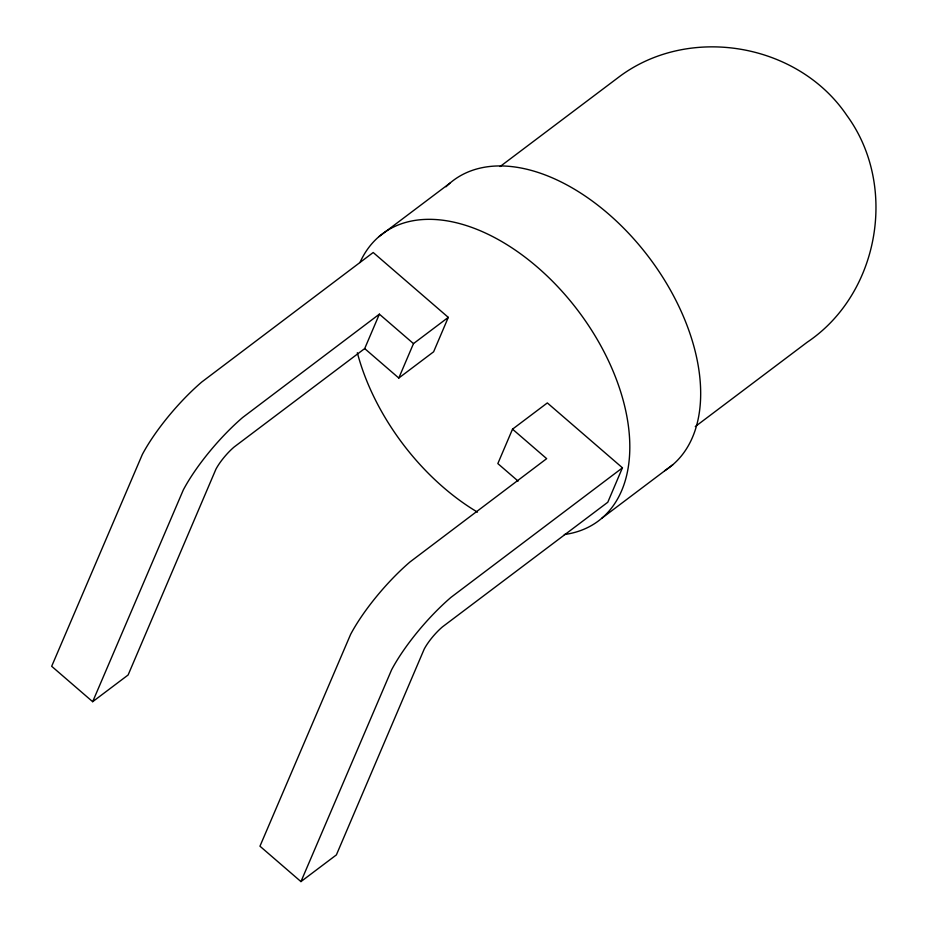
<?xml version="1.0" encoding="UTF-8"?>
<svg xmlns="http://www.w3.org/2000/svg" width="928" height="928" viewBox="0 0 928 928"><rect width="100%" height="100%" fill="white"/><g stroke="black" fill="none" stroke-linecap="round" stroke-linejoin="round"><path stroke-width="1.39" d="M398.796 378.044L433.62 351.793L448.294 317.376L373.195 252.509L201.689 382.069A81.119 21.298 -49.2 0 0 142.344 454.453L51.678 666.292L92.672 701.696L183.338 489.868A81.119 21.298 -49.2 0 1 242.684 417.472L379.378 314.163L413.482 343.615L398.796 378.044L364.692 348.58L379.378 314.163M512.523 429.165L546.662 458.652L409.967 561.974A81.119 21.298 -49.2 0 0 350.622 634.358L259.956 846.197L300.95 881.6L391.616 669.772A81.119 21.298 -49.2 0 1 450.962 597.377L622.468 467.828L547.334 402.926L512.523 429.165L497.837 463.582L518.114 481.098M300.95 881.6L336.388 854.897L424.2 649.101A24.812 6.519 -49.2 0 1 442.354 626.957L607.794 502.245L622.433 467.793M378.995 236.617L449.86 183.199M500.122 166.53L620.171 76.061C690.223 24.499 798.3 43.407 846.87 115.466C898.234 185.612 879.477 293.642 807.244 342.188L695.281 426.567M364.692 348.58L234.076 447.052A24.812 6.519 -49.2 0 0 215.922 469.197L128.11 674.992L92.672 701.696M413.482 343.615L448.294 317.376M601.97 518.114L672.835 464.696M359.96 262.543A179.638 110.049 53 0 1 578.631 311.472A179.638 110.049 53 0 1 564.328 534.54M477.468 512.128A179.638 110.049 53 0 1 357.338 352.733M446.008 186.783A179.638 110.049 53 0 1 647.361 255.258A179.638 110.049 53 0 1 664.715 470.682"/></g></svg>
